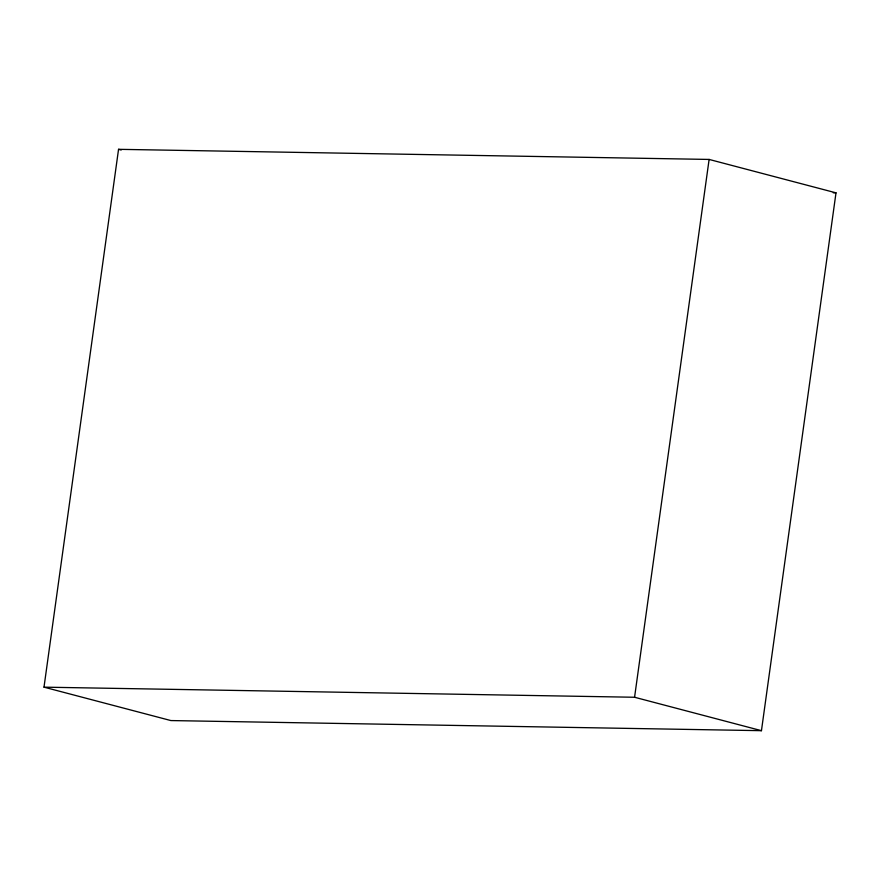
<?xml version="1.0" encoding="UTF-8"?>
<svg xmlns="http://www.w3.org/2000/svg" width="880" height="880" viewBox="0 0 880 880"><rect width="100%" height="100%" fill="white"/><g stroke="black" fill="none" stroke-linecap="round" stroke-linejoin="round"><path stroke-width="1.32" d="M44 687.159L118.547 149.325L709.115 159.434L836 192.841L761.453 730.675L170.885 720.566L44 687.159L634.568 697.257L761.453 730.675M634.568 697.257L709.115 159.434M833.25 192.797L836 192.841M118.547 149.325L121.198 150.029"/></g></svg>
